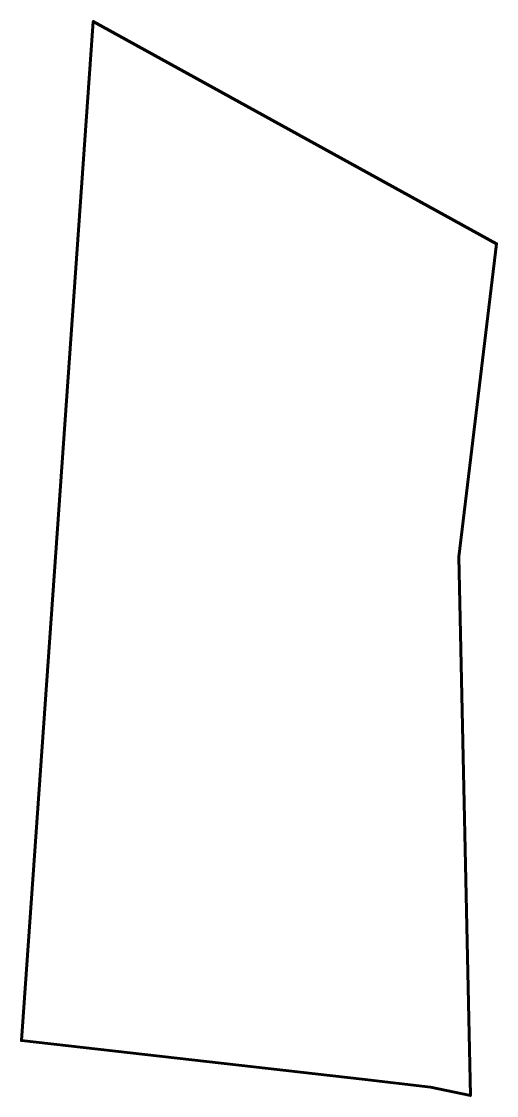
# Model space of a CAD drawing. Header units: inches. Extents: x 409828.8 to 409865.1, y 4210549.4 to 4210631.4.
import ezdxf

# ---------------------------------------------------------------- set-up
doc = ezdxf.new("R2010")
doc.units = ezdxf.units.IN
doc.header["$MEASUREMENT"] = 0
doc.layers.add('FINCA DE PEDRO LUIS HERMOSILLA', color=7, linetype='Continuous', lineweight=60, true_color=0xffffff)

msp = doc.modelspace()

# ---------------------------------------------------------------- linework, layer by layer
at = {"layer": 'FINCA DE PEDRO LUIS HERMOSILLA'}
msp.add_lwpolyline([(409854.81, 4210550.665), (409828.807, 4210553.621), (409834.289, 4210631.428), (409865.071, 4210614.453), (409863.184, 4210598.797), (409862.192, 4210590.566), (409863.083, 4210549.428), (409860.024, 4210550.072)], close=True, dxfattribs=at)

doc.saveas('drawing.dxf')
